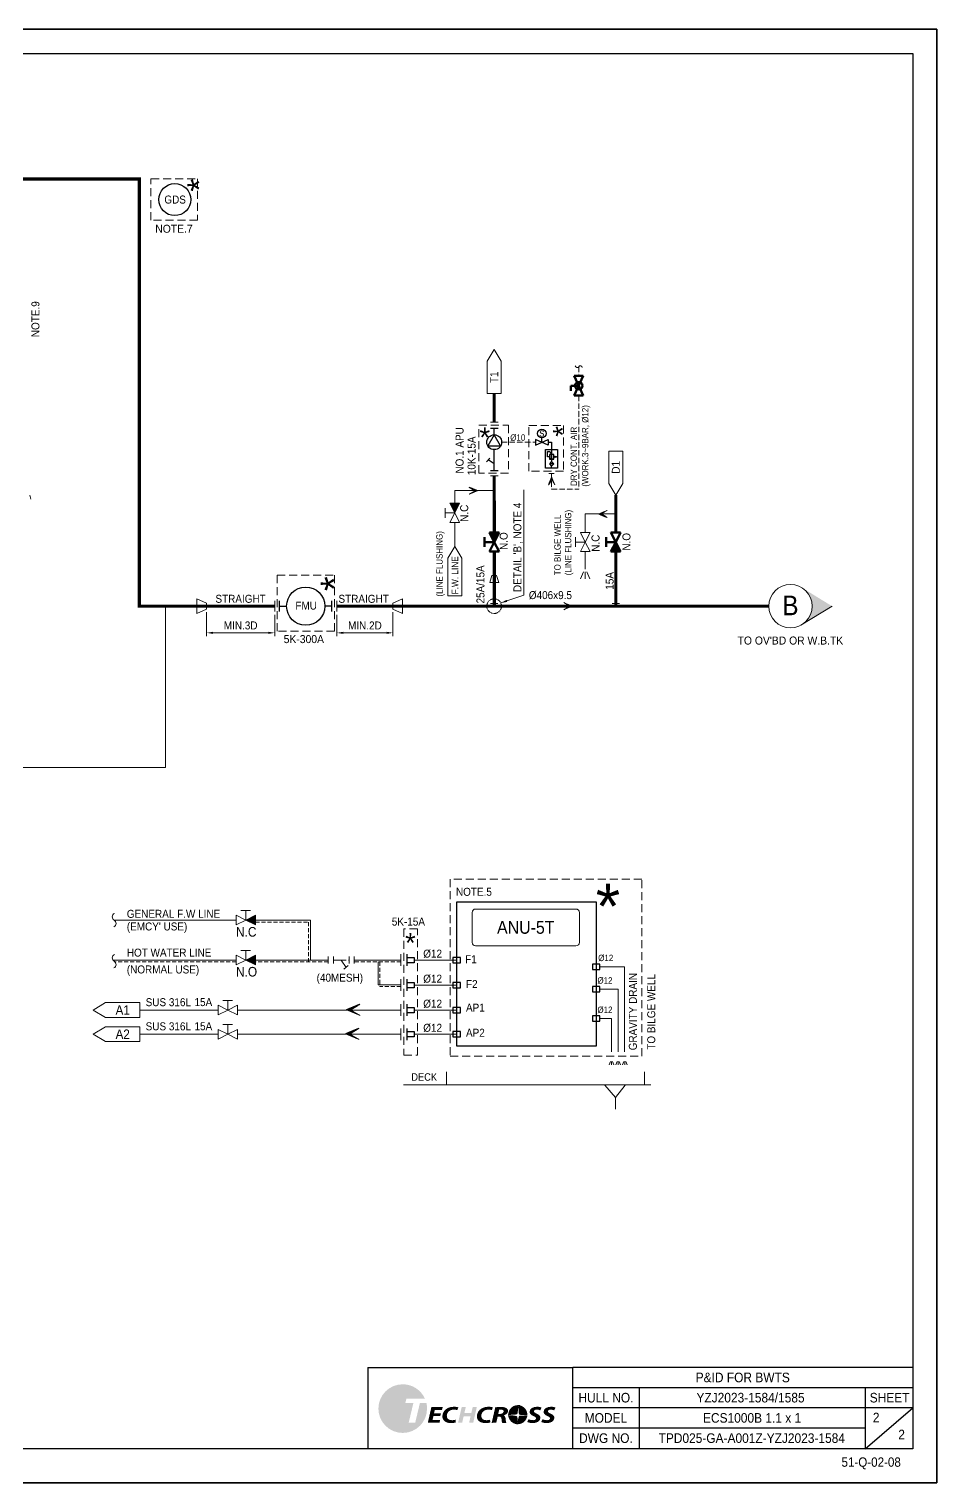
# Model space of a CAD drawing. Extents: x -553847 to 4496999, y 514150 to 878882.
# Drawn here: x 4399829 to 4428190, y 721680 to 767108 of the extents above; entities that cross this region are included whole.
import ezdxf

# ---------------------------------------------------------------- set-up
doc = ezdxf.new("R2010")
doc.units = 0
doc.header["$LTSCALE"] = 25
doc.header["$MEASUREMENT"] = 0
doc.header["$PDMODE"] = 3
doc.header["$PDSIZE"] = -7
for name, pattern in [('DASHED', [0.75, 0.5, -0.25]), ('DASHED2', [0.375, 0.25, -0.125]), ('Dashed_dotted', [9.714286, 6.857143, -1.428571, 0, -1.428571]), ('HIDDEN', [0.375, 0.25, -0.125]), ('PHANTOM', [63.5, 31.75, -6.35, 6.35, -6.35, 6.35, -6.35]), ('PHANTOM2', [31.75, 15.875, -3.175, 3.175, -3.175, 3.175, -3.175])]:
    doc.linetypes.add(name, pattern=pattern)
doc.layers.get('0').update_dxf_attribs({"linetype": 'CONTINUOUS', "lineweight": 9})
doc.layers.get('DEFPOINTS').update_dxf_attribs({"linetype": 'CONTINUOUS'})
doc.layers.add('0.1 Defpoints', color=7, linetype='CONTINUOUS', plot=False)
doc.layers.add('0.2 Dwg sheet', color=7, linetype='CONTINUOUS')
doc.layers.add('0.3 Text', color=7, linetype='CONTINUOUS')
for name, color, linetype, lineweight in [('0.4 Maker scope box', 3, 'HIDDEN', 9), ('0.5 Dim', 1, 'CONTINUOUS', 9), ('1.1 Y_Pipe', 7, 'CONTINUOUS', 13), ('1.10 Air line', 253, 'PHANTOM', 9), ('1.4 M_Pipe', 7, 'CONTINUOUS', 25), ('1.5 M_Equip', 4, 'CONTINUOUS', 30), ('1.8 PRU Cooling', 253, 'PHANTOM', 9), ('1.9 Arrow', 1, 'CONTINUOUS', 9), ('measure', 1, 'CONTINUOUS', 15), ('외형선', 7, 'CONTINUOUS', 18)]:
    doc.layers.add(name, color=color, linetype=linetype, lineweight=lineweight)
doc.layers.add('2.1 Valve open', color=7, linetype='CONTINUOUS', lineweight=50, true_color=0x1b21e4)
doc.layers.add('2.2 Ballast water line', color=7, linetype='CONTINUOUS', true_color=0x1b21e4)
doc.layers.add('2.3 TSU sampling line', color=7, linetype='DASHED2', true_color=0xf4541a)
doc.styles.add('ARIAL', font='arial.ttf')
doc.styles.get("Standard").update_dxf_attribs({"font": '', "width": 0.95, "height": 250})
doc.styles.get('Standard').set_extended_font_data('Gulim')
doc.dimstyles.new('TC50', dxfattribs={"dimtxt": 250, "dimasz": 200, "dimexe": 100, "dimexo": 100, "dimgap": 100, "dimtad": 1, "dimtoh": 1, "dimdec": 0, "dimrnd": 0.0005, "dimzin": 9, "dimdsep": 46, "dimtxsty": 'Standard', "dimcen": -3.5, "dimclrd": 1, "dimclre": 1, "dimazin": 2, "dimtfac": 0.6, "dimtdec": 0, "dimtmove": 0, "dimatfit": 3, "dimfxl": 4, "dimtolj": 1, "dimlwd": 15, "dimlwe": 15, "dimarcsym": 0})

# ---------------------------------------------------------------- blocks, each defined once
blk = doc.blocks.new('양식 51-Q-02-08')
at = {"layer": '0.1 Defpoints'}
blk.add_lwpolyline([(-2677005, 1033560), (-2613196, 1033560), (-2613196, 988132), (-2677005, 988132)], close=True, dxfattribs=at)
at = {"layer": '0.2 Dwg sheet'}
for p, q in [((-2630979, 991742), (-2624571, 991742)), ((-2630979, 991742), (-2630979, 989196)), ((-2624571, 989196), (-2624571, 991742)), ((-2613953, 991742), (-2624571, 991742)), ((-2624571, 991110), (-2613953, 991110)), ((-2622500, 991110), (-2622500, 989196)), ((-2615440, 991110), (-2615440, 989196)), ((-2613953, 990478), (-2624571, 990478)), ((-2615440, 989196), (-2613953, 990478)), ((-2615440, 989846), (-2624571, 989846))]:
    blk.add_line(p, q, dxfattribs=at)
blk.add_lwpolyline([(-2613953, 989196), (-2676245, 989196), (-2676245, 1032800), (-2613953, 1032800)], close=True, dxfattribs=at)
at = {"layer": '0.2 Dwg sheet', "insert": (-2623536, 989529), "char_height": 300, "width": 2070.81, "attachment_point": 5}
blk.add_mtext('DWG NO.', dxfattribs=at)
at = {"layer": '0.3 Text', "width": 0.95}
blk.add_text('51-Q-02-08', height=291.7, dxfattribs=at).set_placement((-2616177, 988637))
at = {"layer": '0.3 Text', "char_height": 300, "attachment_point": 5}
for s, insert, width in [('\\A1;SHEET', (-2614674, 990794), 1532.09), ('MODEL', (-2623536, 990162), 2070.81)]:
    blk.add_mtext(s, dxfattribs=dict(at, insert=insert, width=width))
blk = doc.blocks.new('*D217')
at = {"layer": '0.5 Dim', "color": 1, "linetype": 'ByBlock', "lineweight": 15, "ltscale": 30, "transparency": 16777216}
for p, q in [((4405374, 748886), (4405374, 748142)), ((4407504, 748809), (4407504, 748142)), ((4407304, 748242), (4405574, 748242))]:
    blk.add_line(p, q, dxfattribs=at)
at = {"layer": '0.5 Dim', "color": 1, "linetype": 'Continuous', "ltscale": 30, "transparency": 16777216}
for points in [[(4405574, 748275), (4405574, 748209), (4405374, 748242)], [(4407304, 748275), (4407304, 748209), (4407504, 748242)]]:
    blk.add_solid(points, dxfattribs=at)
at = {"layer": 'DEFPOINTS', "color": 0, "linetype": 'Continuous', "ltscale": 30, "transparency": 16777216}
for p in [(4405374, 748986), (4407504, 748909), (4405374, 748242)]:
    blk.add_point(p, dxfattribs=at)
at = {"layer": '0.5 Dim', "color": 0, "linetype": 'Continuous', "ltscale": 30, "transparency": 16777216, "insert": (4406439, 748472), "char_height": 250, "attachment_point": 5}
blk.add_mtext('\\A1;MIN.3D', dxfattribs=at)
blk = doc.blocks.new('*D218')
at = {"layer": '0.5 Dim', "color": 1, "linetype": 'ByBlock', "lineweight": 15, "ltscale": 30, "transparency": 16777216}
for p, q in [((4409443, 748809), (4409443, 748142)), ((4411197, 748886), (4411197, 748142)), ((4409643, 748242), (4410997, 748242))]:
    blk.add_line(p, q, dxfattribs=at)
at = {"layer": '0.5 Dim', "color": 1, "linetype": 'Continuous', "ltscale": 30, "transparency": 16777216}
for points in [[(4409643, 748275), (4409643, 748209), (4409443, 748242)], [(4410997, 748275), (4410997, 748209), (4411197, 748242)]]:
    blk.add_solid(points, dxfattribs=at)
at = {"layer": 'DEFPOINTS', "color": 0, "linetype": 'Continuous', "ltscale": 30, "transparency": 16777216}
for p in [(4409443, 748909), (4411197, 748986), (4411197, 748242)]:
    blk.add_point(p, dxfattribs=at)
at = {"layer": '0.5 Dim', "color": 0, "linetype": 'Continuous', "ltscale": 30, "transparency": 16777216, "insert": (4410320, 748472), "char_height": 250, "attachment_point": 5}
blk.add_mtext('\\A1;MIN.2D', dxfattribs=at)

msp = doc.modelspace()

# ---------------------------------------------------------------- hatches: boundary and pattern name
at = {"layer": '0.2 Dwg sheet', "lineweight": 0}
h = msp.add_hatch(color=256, dxfattribs=at)
h.dxf.hatch_style = 2
edge = h.paths.add_edge_path()
edge.add_spline(control_points=[(4412038.3, 724175), (4412038.3, 724175), (4411891.2, 723558.3), (4411891.2, 723558.3), (4411891.2, 723558.3), (4411687.4, 723558.3), (4411687.4, 723558.3), (4411687.4, 723558.3), (4411834.6, 724175), (4411834.6, 724175), (4411834.6, 724175), (4411582.7, 724175), (4411582.7, 724175), (4411582.7, 724175), (4411618.1, 724316.8), (4411618.1, 724316.8), (4411618.1, 724316.8), (4412193.4, 724316.8), (4412193.4, 724316.8), (4412073.7, 724579.4), (4411809.1, 724762), (4411501.7, 724762), (4411081.9, 724762), (4410741.6, 724421.8), (4410741.6, 724001.9), (4410741.6, 723582.1), (4411081.9, 723241.8), (4411501.7, 723241.8), (4411921.5, 723241.8), (4412261.7, 723582.1), (4412261.7, 724001.9), (4412261.7, 724061.5), (4412254.7, 724119.4), (4412241.7, 724175), (4412241.7, 724175), (4412038.3, 724175), (4412038.3, 724175)], knot_values=[0, 0, 0, 0, 1, 1, 1, 2, 2, 2, 3, 3, 3, 4, 4, 4, 5, 5, 5, 6, 6, 6, 7, 7, 7, 8, 8, 8, 9, 9, 9, 10, 10, 10, 11, 11, 11, 12, 12, 12, 12], degree=3, periodic=0)
h = msp.add_hatch(color=256, dxfattribs=at)
h.dxf.hatch_style = 2
h.paths.add_polyline_path([(4412672.9, 723767.9), (4412461.1, 723767.9), (4412433.6, 723647.6), (4412672, 723647.6), (4412650.8, 723557.4), (4412284.6, 723557.4), (4412398.2, 724051.4), (4412751.9, 724051.4), (4412730.5, 723961.4), (4412505.4, 723961.4), (4412480.5, 723856.4), (4412694.2, 723856.4)])
h = msp.add_hatch(color=256, dxfattribs=at)
h.dxf.hatch_style = 2
edge = h.paths.add_edge_path()
edge.add_spline(control_points=[(4413161.4, 723570.6), (4413129.6, 723558.9), (4413076.3, 723549.4), (4413004.6, 723549.4), (4412845.9, 723549.4), (4412740.4, 723628.5), (4412740.4, 723759.1), (4412740.4, 723871.2), (4412800.7, 723957.6), (4412891.1, 724007.5), (4412953.2, 724042.6), (4413025.9, 724059.5), (4413110, 724059.5), (4413174.8, 724059.5), (4413223.5, 724047.1), (4413241.2, 724039.1), (4413241.2, 724039.1), (4413205.8, 723953.2), (4413205.8, 723953.2), (4413188.9, 723960.5), (4413149, 723969.4), (4413097.6, 723969.4), (4413046.2, 723969.4), (4412997.5, 723956.2), (4412961.2, 723931.2), (4412911.5, 723896.8), (4412878.7, 723840.3), (4412878.7, 723771.5), (4412878.7, 723692.3), (4412932.8, 723639.5), (4413037.4, 723639.5), (4413079.9, 723639.5), (4413121.6, 723645.3), (4413150.9, 723655.7), (4413150.9, 723655.7), (4413161.4, 723570.6), (4413161.4, 723570.6)], knot_values=[0, 0, 0, 0, 1, 1, 1, 2, 2, 2, 3, 3, 3, 4, 4, 4, 5, 5, 5, 6, 6, 6, 7, 7, 7, 8, 8, 8, 9, 9, 9, 10, 10, 10, 11, 11, 11, 12, 12, 12, 12], degree=3, periodic=0)
h = msp.add_hatch(color=256, dxfattribs=at)
h.dxf.hatch_style = 2
h.paths.add_polyline_path([(4413471.7, 724051.4), (4413427.4, 723859.5), (4413643.7, 723859.5), (4413688, 724051.4), (4413816.6, 724051.4), (4413703.1, 723557.4), (4413575.4, 723557.4), (4413622.4, 723765.6), (4413405.2, 723765.6), (4413358.2, 723557.4), (4413230.6, 723557.4), (4413344, 724051.4)])
h = msp.add_hatch(color=256, dxfattribs=at)
h.dxf.hatch_style = 2
edge = h.paths.add_edge_path()
edge.add_spline(control_points=[(4414239.6, 723570.6), (4414207.8, 723558.9), (4414154.5, 723549.4), (4414082.7, 723549.4), (4413924.1, 723549.4), (4413818.5, 723628.5), (4413818.5, 723759.1), (4413818.5, 723871.2), (4413878.8, 723957.6), (4413969.2, 724007.5), (4414031.4, 724042.6), (4414104, 724059.5), (4414188.3, 724059.5), (4414252.9, 724059.5), (4414301.7, 724047.1), (4414319.4, 724039.1), (4414319.4, 724039.1), (4414284, 723953.2), (4414284, 723953.2), (4414267.2, 723960.5), (4414227.2, 723969.4), (4414175.8, 723969.4), (4414124.3, 723969.4), (4414075.7, 723956.2), (4414039.3, 723931.2), (4413989.7, 723896.8), (4413956.8, 723840.3), (4413956.8, 723771.5), (4413956.8, 723692.3), (4414010.9, 723639.5), (4414115.5, 723639.5), (4414158.1, 723639.5), (4414199.7, 723645.3), (4414229, 723655.7), (4414229, 723655.7), (4414239.6, 723570.6), (4414239.6, 723570.6)], knot_values=[0, 0, 0, 0, 1, 1, 1, 2, 2, 2, 3, 3, 3, 4, 4, 4, 5, 5, 5, 6, 6, 6, 7, 7, 7, 8, 8, 8, 9, 9, 9, 10, 10, 10, 11, 11, 11, 12, 12, 12, 12], degree=3, periodic=0)
at = {"layer": '0.2 Dwg sheet', "linetype": 'Continuous', "lineweight": 0}
h = msp.add_hatch(color=256, dxfattribs=at)
h.paths.add_polyline_path([(4414790.7, 723950.3), (4414781.9, 723975.4), (4414746.6, 724013.9), (4414691.2, 724039.7), (4414621.1, 724052), (4414544.3, 724054), (4414472.5, 724050.5), (4414409.5, 724042), (4414297.9, 723557.8), (4414300.9, 723557.4), (4414423.7, 723557.4), (4414468, 723752.2), (4414514.4, 723752.2), (4414528.7, 723751), (4414553.4, 723743.5), (4414571.3, 723728.3), (4414583.3, 723702.9), (4414600.1, 723578.1), (4414603.9, 723561.8), (4414611, 723557.3), (4414736.8, 723557.3), (4414730.6, 723576.4), (4414725.3, 723605.2), (4414712, 723709.8), (4414705.4, 723736.2), (4414680.1, 723774.8), (4414656.9, 723788.5), (4414656.9, 723790.5), (4414670.7, 723794.5), (4414716.7, 723813.8), (4414753.2, 723840.1), (4414779.5, 723874.4), (4414791.8, 723916.4), (4414792.4, 723936.4)])
h.paths.add_polyline_path([(4414650.8, 723902.4, -0.1380365), (4414619.5, 723858.7, -0.1340355), (4414547.6, 723835.8), (4414485.5, 723835.8), (4414515.1, 723972), (4414578.1, 723972, -0.1816988), (4414637.9, 723952.3, -0.2969134)], flags=16)
at = {"layer": '0.2 Dwg sheet', "lineweight": 0}
h = msp.add_hatch(color=256, dxfattribs=at)
h.dxf.hatch_style = 2
edge = h.paths.add_edge_path()
edge.add_spline(control_points=[(4415121.2, 724109.3), (4415112.8, 724110), (4415104.3, 724110.6), (4415095.7, 724110.6), (4414994.8, 724110.6), (4414905.8, 724060.4), (4414851.8, 723983.8), (4414840.7, 723966.5), (4414830.8, 723948), (4414822.5, 723928.3), (4414810.5, 723899.5), (4414802.8, 723870.2), (4414798.6, 723840.9), (4414797.7, 723831.4), (4414797.2, 723821.8), (4414797.2, 723812), (4414797.2, 723811.5), (4414797.3, 723810.9), (4414797.3, 723810.3), (4414909.6, 723817.6), (4415040.5, 723830.4), (4415056.6, 723837.6), (4415077.5, 723847), (4415109.2, 724033.9), (4415121.2, 724109.3)], knot_values=[0, 0, 0, 0, 1, 1, 1, 2, 2, 2, 3, 3, 3, 4, 4, 4, 5, 5, 5, 6, 6, 6, 7, 7, 7, 8, 8, 8, 8], degree=3, periodic=0)
h = msp.add_hatch(color=256, dxfattribs=at)
h.dxf.hatch_style = 2
edge = h.paths.add_edge_path()
edge.add_spline(control_points=[(4415047.7, 723757.6), (4415024.2, 723771.8), (4414894.7, 723779.7), (4414798.6, 723783.7), (4414812, 723641.8), (4414924.6, 723528.8), (4415066.4, 723515), (4415074.3, 723645), (4415081.9, 723736.8), (4415047.7, 723757.6)], knot_values=[0, 0, 0, 0, 1, 1, 1, 2, 2, 2, 3, 3, 3, 3], degree=3, periodic=0)
h = msp.add_hatch(color=256, dxfattribs=at)
h.dxf.hatch_style = 2
edge = h.paths.add_edge_path()
edge.add_spline(control_points=[(4415099.3, 723513.7), (4415248.4, 723515.5), (4415370.9, 723626.4), (4415391, 723770.3), (4415271, 723767.5), (4415169.3, 723764.1), (4415154.7, 723761.1), (4415127.7, 723755.4), (4415107.7, 723595.2), (4415099.3, 723513.7)], knot_values=[0, 0, 0, 0, 1, 1, 1, 2, 2, 2, 3, 3, 3, 3], degree=3, periodic=0)
h = msp.add_hatch(color=256, dxfattribs=at)
h.dxf.hatch_style = 2
edge = h.paths.add_edge_path()
edge.add_spline(control_points=[(4415152.7, 723827.9), (4415168, 723817.7), (4415272.3, 723811.8), (4415394.1, 723808.3), (4415394.1, 723809.5), (4415394.3, 723810.8), (4415394.3, 723812), (4415394.3, 723958.7), (4415288.5, 724080.3), (4415149.2, 724105.6), (4415139.3, 724020.6), (4415123.1, 723847.4), (4415152.7, 723827.9)], knot_values=[0, 0, 0, 0, 1, 1, 1, 2, 2, 2, 3, 3, 3, 4, 4, 4, 4], degree=3, periodic=0)
h = msp.add_hatch(color=256, dxfattribs=at)
h.dxf.hatch_style = 2
edge = h.paths.add_edge_path()
edge.add_spline(control_points=[(4415432.7, 723671.8), (4415468.1, 723654.3), (4415517.7, 723640.2), (4415573.6, 723640.2), (4415622.4, 723640.2), (4415667.6, 723659.3), (4415667.6, 723697.4), (4415667.6, 723726), (4415641.9, 723743.6), (4415587, 723767.9), (4415524, 723795.7), (4415463.7, 723835.3), (4415463.7, 723899), (4415463.7, 723998.7), (4415568.2, 724059.5), (4415698.5, 724059.5), (4415770.3, 724059.5), (4415813, 724046.3), (4415838.5, 724035.3), (4415838.5, 724035.3), (4415798.7, 723947.5), (4415798.7, 723947.5), (4415779.3, 723956.2), (4415737.6, 723969.4), (4415687.9, 723968.6), (4415628.5, 723968.6), (4415597.5, 723944.4), (4415597.5, 723917.3), (4415597.5, 723887.9), (4415633.9, 723870.4), (4415684.4, 723847), (4415757.1, 723815.3), (4415802.3, 723775.1), (4415802.3, 723715.7), (4415802.3, 723605.8), (4415692.4, 723549.4), (4415560.3, 723549.4), (4415477.9, 723550), (4415417.6, 723567.6), (4415390.1, 723584.6), (4415390.1, 723584.6), (4415432.7, 723671.8), (4415432.7, 723671.8)], knot_values=[0, 0, 0, 0, 1, 1, 1, 2, 2, 2, 3, 3, 3, 4, 4, 4, 5, 5, 5, 6, 6, 6, 7, 7, 7, 8, 8, 8, 9, 9, 9, 10, 10, 10, 11, 11, 11, 12, 12, 12, 13, 13, 13, 14, 14, 14, 14], degree=3, periodic=0)
h = msp.add_hatch(color=256, dxfattribs=at)
h.dxf.hatch_style = 2
edge = h.paths.add_edge_path()
edge.add_spline(control_points=[(4415869.7, 723671.8), (4415905.2, 723654.3), (4415954.8, 723640.2), (4416010.6, 723640.2), (4416059.5, 723640.2), (4416104.7, 723659.3), (4416104.7, 723697.4), (4416104.7, 723726), (4416079, 723743.6), (4416023.9, 723767.9), (4415961, 723795.7), (4415900.8, 723835.3), (4415900.8, 723899), (4415900.8, 723998.7), (4416005.4, 724059.5), (4416135.6, 724059.5), (4416207.5, 724059.5), (4416250, 724046.3), (4416275.7, 724035.3), (4416275.7, 724035.3), (4416235.8, 723947.5), (4416235.8, 723947.5), (4416216.3, 723956.2), (4416174.7, 723969.4), (4416125.1, 723968.6), (4416065.7, 723968.6), (4416034.5, 723944.4), (4416034.5, 723917.3), (4416034.5, 723887.9), (4416070.9, 723870.4), (4416121.4, 723847), (4416194.2, 723815.3), (4416239.4, 723775.1), (4416239.4, 723715.7), (4416239.4, 723605.8), (4416129.4, 723549.4), (4415997.4, 723549.4), (4415914.8, 723550), (4415854.7, 723567.6), (4415827.1, 723584.6), (4415827.1, 723584.6), (4415869.7, 723671.8), (4415869.7, 723671.8)], knot_values=[0, 0, 0, 0, 1, 1, 1, 2, 2, 2, 3, 3, 3, 4, 4, 4, 5, 5, 5, 6, 6, 6, 7, 7, 7, 8, 8, 8, 9, 9, 9, 10, 10, 10, 11, 11, 11, 12, 12, 12, 13, 13, 13, 14, 14, 14, 14], degree=3, periodic=0)
at = {"layer": '1.1 Y_Pipe'}
for points in [[(4413127.5, 751990.5), (4413279.4, 752292), (4412976.7, 752292)], [(4414362, 751080.4), (4414513.8, 751382), (4414211.2, 751382)], [(4418159, 751080.4), (4418310.8, 750778.9), (4418008.2, 750778.9)], [(4406596.2, 739264.9), (4406897.8, 739113.1), (4406897.8, 739415.7)], [(4406596.2, 738018.1), (4406897.8, 737866.2), (4406897.8, 738168.9)]]:
    msp.add_hatch(color=256, dxfattribs=at).paths.add_polyline_path(points)
at = {"layer": '1.1 Y_Pipe', "linetype": 'Continuous', "ltscale": 30}
h = msp.add_hatch(dxfattribs=at)
h.set_pattern_fill('ANSI31', color=256, scale=1.072502)
h.set_pattern_definition([(45, (4353190.14374, 397188.20468), (-0.094796635586, 0.094796635586), [])])
h.paths.add_polyline_path([(4424001.6, 748518.2, 0.5309324), (4423988.7, 749642.6), (4424912.6, 749076)])
at = {"layer": '1.5 M_Equip'}
h = msp.add_hatch(color=256, dxfattribs=at)
h.paths.add_polyline_path([(4416151.8, 753666.8), (4416160.4, 753697.8), (4416143, 753697.8)])
h.paths.add_polyline_path([(4416142.7, 753786), (4416160.1, 753786.1), (4416151.3, 753817.1)])
at = {"layer": '1.9 Arrow'}
h = msp.add_hatch(dxfattribs=at)
h.set_pattern_fill('ANSI31', color=256, scale=0.382453, style=0)
h.set_pattern_definition([(315, (4147351.93708, 1094553.116676), (-0.033804374581, -0.033804374581), [])])
h.paths.add_polyline_path([(4413577.7, 752574), (4413756.4, 752681.7), (4413578.4, 752790.4), (4413837.5, 752681.4)])
h = msp.add_hatch(dxfattribs=at)
h.set_pattern_fill('ANSI31', color=256, scale=0.356064, angle=90, style=0)
h.set_pattern_definition([(45, (4092260.69727, 508626.452486), (0.031471872735, -0.031471872735), [])])
h.paths.add_polyline_path([(4416055.2, 752861.7), (4416156, 753027.7), (4416256.7, 752861.7), (4416156, 753103.2)])
h = msp.add_hatch(dxfattribs=at)
h.set_pattern_fill('ANSI31', color=256, scale=0.382453, angle=360, style=0)
h.set_pattern_definition([(315, (4144858.61612, 1085408.28853), (-0.033804374581, -0.033804374581), [])])
h.paths.add_polyline_path([(4417884.5, 752065), (4417705.8, 751957.3), (4417883.9, 751848.6), (4417624.7, 751957.5)])
h = msp.add_hatch(color=256, dxfattribs=at)
h.paths.add_polyline_path([(4416846.7, 749076), (4416719.1, 749076), (4416535.8, 748958.6)])
h.paths.add_polyline_path([(4416846.7, 749076), (4416535.8, 749193.5), (4416719.1, 749076)])
at = {"layer": '2.1 Valve open'}
for points in [[(4414362, 751080.4), (4414513.8, 751382), (4414211.2, 751382)], [(4418159, 751080.4), (4418310.8, 750778.9), (4418008.2, 750778.9)]]:
    msp.add_hatch(color=256, dxfattribs=at).paths.add_polyline_path(points)
at = {"layer": 'measure'}
h = msp.add_hatch(dxfattribs=at)
h.set_pattern_fill('ANSI31', color=1, scale=0.619715, style=0)
h.set_pattern_definition([(45, (3971654.49477, 204947.4103), (-0.05477560696, 0.05477560696), [])])
h.paths.add_polyline_path([(4410163.9, 736288.3), (4409874.9, 736463.7), (4410163.9, 736639), (4409743.5, 736463.7)])
h = msp.add_hatch(dxfattribs=at)
h.set_pattern_fill('ANSI31', color=1, scale=0.619715, style=0)
h.set_pattern_definition([(45, (3971626.15303, 204195.594376), (-0.05477560696, 0.05477560696), [])])
h.paths.add_polyline_path([(4410135.6, 735536.5), (4409846.5, 735711.9), (4410135.6, 735887.2), (4409715.1, 735711.9)])

# ---------------------------------------------------------------- linework, layer by layer
at = {"layer": '0.1 Defpoints', "color": 4, "linetype": 'ByBlock'}
msp.add_lwpolyline([(4364381.2, 721679.7), (4428190.1, 721679.7), (4428190.1, 767107.6), (4364381.2, 767107.6)], close=True, dxfattribs=at)
at = {"layer": '0.2 Dwg sheet', "linetype": 'Continuous', "lineweight": 0}
msp.add_line((4414297.9, 723557.8), (4414409.5, 724042), dxfattribs=at)
at = {"layer": '0.2 Dwg sheet', "lineweight": 0}
for points in [[(4415056.6, 723837.6), (4415040.5, 723830.4), (4414909.6, 723817.6), (4414797.3, 723810.3)], [(4414798.6, 723783.7), (4414894.7, 723779.7), (4415024.2, 723771.8), (4415047.7, 723757.6)], [(4415047.7, 723757.6), (4415081.9, 723736.8), (4415074.3, 723645), (4415066.4, 723515)], [(4415121.2, 724109.3), (4415109.2, 724033.9), (4415077.5, 723847), (4415056.6, 723837.6)], [(4415099.3, 723513.7), (4415107.7, 723595.2), (4415127.7, 723755.4), (4415154.7, 723761.1)], [(4415152.7, 723827.9), (4415123.1, 723847.4), (4415139.3, 724020.6), (4415149.2, 724105.6)], [(4415394.1, 723808.3), (4415272.3, 723811.8), (4415168, 723817.7), (4415152.7, 723827.9)], [(4415154.7, 723761.1), (4415169.3, 723764.1), (4415271, 723767.5), (4415391, 723770.3)]]:
    msp.add_open_spline(points, degree=3, dxfattribs=at)
at = {"layer": '0.4 Maker scope box', "linetype": 'DASHED', "lineweight": 15, "ltscale": 20}
for points in [[(4403637.5, 762432.5), (4405093.7, 762432.5), (4405093.7, 761132.5), (4403637.5, 761132.5)], [(4413883.9, 754726.9), (4414807, 754726.9), (4414807, 753231.2), (4413883.9, 753231.2)], [(4411958.3, 738994.8), (4411533.9, 738994.8), (4411533.9, 735043.4), (4411958.3, 735043.4)]]:
    msp.add_lwpolyline(points, close=True, dxfattribs=at)
for points, elevation in [([(4415441.1, 754723.6), (4416521.1, 754723.6), (4416521.1, 753288.6), (4415441.1, 753288.6)], -934.9), ([(4407578.7, 750041), (4409365.7, 750040.7), (4409365.7, 748290.3), (4407578.7, 748290.6)], 0)]:
    msp.add_lwpolyline(points, close=True, dxfattribs=dict(at, elevation=elevation))
msp.add_lwpolyline([(4418972.5, 740540.6), (4412982.5, 740540.6), (4412982.5, 735017.3), (4418972.5, 735017.3), (4418972.5, 740540.6)], dxfattribs=at)
at = {"layer": '0.5 Dim', "linetype": 'PHANTOM2', "lineweight": 9, "ltscale": 0.3}
msp.add_circle((4414358.8, 749076), 229.6, dxfattribs=at)
at = {"layer": '1.1 Y_Pipe', "linetype": 'Continuous', "ltscale": 30}
for p, q in [((4392816.9, 762421), (4403272.9, 762421)), ((4403272.9, 762421), (4403272.9, 749076)), ((4412976.7, 752292), (4413278.3, 752292)), ((4414211.2, 751382), (4414512.7, 751382)), ((4418008.2, 750778.9), (4418309.8, 750778.9)), ((4403272.9, 749076), (4405073.7, 749076)), ((4404091.4, 749076), (4404091.4, 744035.9)), ((4405373.7, 749076), (4407503.7, 749076)), ((4409442.7, 749076), (4411196.8, 749076)), ((4411496.8, 749076), (4421898.1, 749076)), ((4421898.1, 749076), (4422936.2, 749076)), ((4424912.6, 749076), (4423936.1, 748478)), ((4386329.9, 744035.9), (4404091.4, 744035.9)), ((4406897.8, 739114.2), (4406897.8, 739415.7)), ((4406897.8, 737867.3), (4406897.8, 738168.9)), ((4410733.3, 737316.8), (4410733.3, 737248)), ((4405735, 736455.3), (4403290.2, 736455.3)), ((4411444.1, 736455.3), (4406338.1, 736455.3)), ((4405735, 735701.2), (4403290.2, 735701.2)), ((4406338.1, 735701.2), (4407262.5, 735701.2)), ((4407262.5, 735701.2), (4411444.1, 735701.2))]:
    msp.add_line(p, q, dxfattribs=at)
at = {"layer": '1.1 Y_Pipe'}
for p, q in [((4414359, 757098.1), (4414139.1, 756733.8)), ((4414359, 757098.1), (4414578.8, 756733.8)), ((4414139.1, 755723.4), (4414139.1, 756733.8)), ((4414578.8, 755723.4), (4414578.8, 756733.8)), ((4414578.8, 755723.4), (4414139.1, 755723.4)), ((4414359, 754827.8), (4414359, 755723.4)), ((4414479.1, 754827.8), (4414238.8, 754827.8)), ((4417939.2, 753919.2), (4417939.2, 752908.8)), ((4417939.2, 753919.2), (4418378.8, 753919.2)), ((4418378.8, 753919.2), (4418378.8, 752908.8)), ((4414479, 753151.9), (4414238.7, 753151.9)), ((4414362.3, 751382), (4414358.8, 753151.9)), ((4418159, 752544.5), (4417939.2, 752908.8)), ((4418159, 752544.5), (4418378.8, 752908.8)), ((4413278.3, 752292), (4412976.7, 752292)), ((4412976.7, 752292), (4413127.5, 751990.5)), ((4414360.4, 752693.4), (4413127.5, 752693.4)), ((4413127.5, 752693.4), (4413127.5, 751990.5)), ((4413127.5, 751990.5), (4413278.3, 752292)), ((4418159, 751382), (4418159, 752544.5)), ((4412826, 752141.3), (4412826, 751839.7)), ((4413127.5, 751990.5), (4412826, 751990.5)), ((4413127.5, 751990.5), (4412976.7, 751688.9)), ((4413127.5, 751990.5), (4413278.3, 751688.9)), ((4418159, 751958.3), (4417202.3, 751958.3)), ((4417202.3, 751958.3), (4417202.3, 751382)), ((4412976.7, 751688.9), (4413278.3, 751688.9)), ((4413127.5, 751688.9), (4413127.5, 750936.8)), ((4414512.7, 751382), (4414211.2, 751382)), ((4414211.2, 751382), (4414362, 751080.4)), ((4414362, 751080.4), (4414512.7, 751382)), ((4417051.5, 751382), (4417353.1, 751382)), ((4417202.3, 751080.4), (4417051.5, 751382)), ((4417202.3, 751080.4), (4417353.1, 751382)), ((4418008.2, 751382), (4418309.8, 751382)), ((4418159, 751080.4), (4418008.2, 751382)), ((4418159, 751080.4), (4418309.8, 751382)), ((4413127.5, 750936.8), (4412907.7, 750572.5)), ((4413127.5, 750936.8), (4413347.3, 750572.5)), ((4414060.4, 751231.2), (4414060.4, 750929.6)), ((4414362, 751080.4), (4414060.4, 751080.4)), ((4414362, 751080.4), (4414211.2, 750778.9)), ((4414362, 751080.4), (4414512.7, 750778.9)), ((4416900.8, 750929.6), (4416900.8, 751231.2)), ((4417202.3, 751080.4), (4416900.8, 751080.4)), ((4417051.5, 750778.9), (4417202.3, 751080.4)), ((4417202.3, 751080.4), (4417353.1, 750778.9)), ((4417857.4, 750929.6), (4417857.4, 751231.2)), ((4418159, 751080.4), (4417857.4, 751080.4)), ((4418008.2, 750778.9), (4418159, 751080.4)), ((4418159, 751080.4), (4418309.8, 750778.9)), ((4412907.7, 749394.2), (4412907.7, 750572.5)), ((4413347.3, 749394.2), (4413347.3, 750572.5)), ((4414211.2, 750778.9), (4414512.7, 750778.9)), ((4414362, 750778.9), (4414362, 750034.3)), ((4417353.1, 750778.9), (4417051.5, 750778.9)), ((4417202.3, 750778.9), (4417202.3, 750234.8)), ((4418309.8, 750778.9), (4418008.2, 750778.9)), ((4418159, 750778.9), (4418158.8, 749076)), ((4414288.2, 750034.3), (4414220, 749813)), ((4414288.2, 750034.3), (4414435.7, 750034.3)), ((4414435.7, 750034.3), (4414503.9, 749813)), ((4417151.6, 750146.9), (4417052.6, 749924.7)), ((4417202.3, 750146.9), (4417202.3, 749924.7)), ((4417253.1, 750146.9), (4417352, 749924.7)), ((4414220, 749813), (4414503.9, 749813)), ((4414362, 749813), (4414362, 749076)), ((4407503.7, 748908.9), (4407503.7, 749243.2)), ((4409442.7, 748908.9), (4409442.7, 749243.2)), ((4413347.3, 749394.2), (4412907.7, 749394.2)), ((4414246.3, 749162.6), (4414471.3, 749162.6)), ((4418046.3, 749162), (4418271.3, 749162)), ((4406747, 739566.5), (4406445.4, 739566.5)), ((4406596.2, 739264.9), (4406596.2, 739566.5)), ((4406294.7, 739264.9), (4402493.7, 739264.9)), ((4406294.7, 739415.7), (4406294.7, 739114.2)), ((4406596.2, 739264.9), (4406294.7, 739415.7)), ((4406596.2, 739264.9), (4406294.7, 739114.2)), ((4406897.8, 739415.7), (4406596.2, 739264.9)), ((4406596.2, 739264.9), (4406897.8, 739114.2)), ((4406897.8, 739114.2), (4406897.8, 739415.7)), ((4406897.8, 739264.9), (4408615.6, 739264.9)), ((4408615.6, 739264.9), (4408615.6, 738018.1)), ((4406747, 738319.6), (4406445.4, 738319.6)), ((4406596.2, 738018.1), (4406596.2, 738319.6)), ((4406294.7, 738018.1), (4402446.7, 738018.1)), ((4406294.7, 738168.9), (4406294.7, 737867.3)), ((4406596.2, 738018.1), (4406294.7, 738168.9)), ((4406596.2, 738018.1), (4406294.7, 737867.3)), ((4406897.8, 738168.9), (4406596.2, 738018.1)), ((4406596.2, 738018.1), (4406897.8, 737867.3)), ((4406897.8, 737867.3), (4406897.8, 738168.9)), ((4409176.4, 738018.1), (4406897.8, 738018.1)), ((4411444.1, 738018.1), (4409988.7, 738018.1)), ((4410733.3, 737316.8), (4410733.3, 737956.9)), ((4411444.1, 738201), (4411444.1, 737835.2)), ((4413187.5, 738018.1), (4411859.2, 738018.1)), ((4411444.1, 737419.6), (4411444.1, 737053.8)), ((4410733.3, 737248), (4411444.1, 737248)), ((4413187.5, 737236.7), (4411859.2, 737236.7)), ((4401830.3, 736455.3), (4402217.2, 736688.8)), ((4401830.3, 736455.3), (4402217.2, 736221.8)), ((4403290.2, 736688.8), (4402217.2, 736688.8)), ((4403290.2, 736688.8), (4403290.2, 736221.8)), ((4405735, 736304.5), (4405735, 736606.1)), ((4405735, 736606.1), (4406036.5, 736455.3)), ((4406036.5, 736455.3), (4405735, 736304.5)), ((4405885.8, 736756.8), (4406187.3, 736756.8)), ((4406036.5, 736455.3), (4406036.5, 736756.8)), ((4406036.5, 736455.3), (4406338.1, 736606.1)), ((4406036.5, 736455.3), (4406338.1, 736304.5)), ((4406338.1, 736606.1), (4406338.1, 736304.5)), ((4411444.1, 736638.2), (4411444.1, 736272.4)), ((4413187.5, 736455.3), (4411859.2, 736455.3)), ((4401830.3, 735701.2), (4402217.2, 735934.7)), ((4403290.2, 736221.8), (4402217.2, 736221.8)), ((4403290.2, 735934.7), (4402217.2, 735934.7)), ((4403290.2, 735934.7), (4403290.2, 735467.7)), ((4405885.8, 736002.7), (4406187.3, 736002.7)), ((4406036.5, 735701.2), (4406036.5, 736002.7)), ((4401830.3, 735701.2), (4402217.2, 735467.7)), ((4405735, 735550.4), (4405735, 735852)), ((4405735, 735852), (4406036.5, 735701.2)), ((4406036.5, 735701.2), (4405735, 735550.4)), ((4406036.5, 735701.2), (4406338.1, 735852)), ((4406036.5, 735701.2), (4406338.1, 735550.4)), ((4406338.1, 735852), (4406338.1, 735550.4)), ((4411444.1, 735884.1), (4411444.1, 735518.3)), ((4413187.5, 735701.2), (4411859.2, 735701.2)), ((4403290.2, 735467.7), (4402217.2, 735467.7)), ((4417995.4, 734849.5), (4417954.1, 734745.2)), ((4418026.7, 734849.9), (4418026.7, 734740.2)), ((4418058, 734849.5), (4418099.3, 734745.2)), ((4418204.8, 734849.5), (4418163.5, 734745.2)), ((4418236.1, 734849.9), (4418236.1, 734740.2)), ((4418267.4, 734849.5), (4418308.7, 734745.2)), ((4418408.4, 734849.5), (4418367.1, 734745.2)), ((4418439.7, 734849.9), (4418439.7, 734740.2)), ((4418471, 734849.5), (4418512.3, 734745.2)), ((4411522.7, 734122.7), (4419256.7, 734122.7)), ((4412864.4, 734526.2), (4412864.4, 734122.7)), ((4419050.1, 734526.2), (4419050.1, 734122.7))]:
    msp.add_line(p, q, dxfattribs=at)
at = {"layer": '1.1 Y_Pipe', "ltscale": 30}
for p, q in [((4405073.7, 749301), (4405073.7, 748851)), ((4405073.7, 749301), (4405373.7, 749166)), ((4405373.7, 749166), (4405373.7, 748986)), ((4411496.8, 749301), (4411196.8, 749166)), ((4411196.8, 749166), (4411196.8, 748986)), ((4411496.8, 749301), (4411496.8, 748851)), ((4405073.7, 748851), (4405373.7, 748986)), ((4411496.8, 748851), (4411196.8, 748986)), ((4417811, 734107.7), (4418149, 733721.9)), ((4418446.6, 734107.7), (4418149, 733721.9)), ((4418149, 733721.9), (4418149, 733358.6))]:
    msp.add_line(p, q, dxfattribs=at)
at = {"layer": '1.1 Y_Pipe', "linetype": 'DASHED2', "ltscale": 20}
for p, q in [((4406897.8, 739204.9), (4408555.6, 739204.9)), ((4408555.6, 739204.9), (4408555.6, 737956.9)), ((4406294.7, 737956.9), (4402515.5, 737956.9)), ((4409176.4, 737956.9), (4406897.8, 737956.9)), ((4411444.1, 737956.9), (4409988.7, 737956.9)), ((4410782, 737956.9), (4410782, 737186.8)), ((4411444.1, 737186.8), (4410782, 737186.8))]:
    msp.add_line(p, q, dxfattribs=at)
at = {"layer": '1.1 Y_Pipe', "linetype": 'PHANTOM', "ltscale": 0.5}
for p, q in [((4409176.4, 737907.1), (4409176.4, 738129.1)), ((4409335.4, 737907.1), (4409335.4, 738129.1)), ((4409335.4, 738018.1), (4409825.2, 738018.1)), ((4409580.3, 738018.1), (4409729.9, 737788.6)), ((4409798.2, 737850.6), (4409658.4, 737731.6)), ((4409825.2, 737907.1), (4409825.2, 738129.1)), ((4409988.7, 737907.1), (4409988.7, 738129.1))]:
    msp.add_line(p, q, dxfattribs=at)
at = {"layer": '1.1 Y_Pipe', "linetype": 'Continuous', "ltscale": 30}
msp.add_circle((4423614.9, 749076), 678.8, dxfattribs=at)
at = {"layer": '1.1 Y_Pipe'}
for centre, start, end in [((4402546.9, 739369), 117.05625, 239.75545), ((4402425.5, 739160.8), 297.05625, 59.75545), ((4402546.9, 738085), 117.05625, 239.75545), ((4402425.5, 737876.8), 297.05625, 59.75545)]:
    msp.add_arc(centre, 120.5, start, end, dxfattribs=at)
at = {"layer": '1.10 Air line', "linetype": 'Dashed_dotted'}
for p, q in [((4417000.1, 756558.4), (4417000.1, 756273.2)), ((4417000.1, 755653.8), (4417000.1, 752730.3)), ((4414590.9, 754198.9), (4415647.2, 754198.9)), ((4416064.3, 753223), (4416241.3, 753223)), ((4416152.8, 753223), (4416152.8, 752730.3)), ((4416152.8, 752730.3), (4417000.1, 752730.3))]:
    msp.add_line(p, q, dxfattribs=at)
at = {"layer": '1.10 Air line', "linetype": 'ByBlock', "ltscale": 0.3}
for p, q in [((4417000.1, 755963.5), (4416755, 755963.5)), ((4416755, 755808.7), (4416755, 755963.5)), ((4416862.6, 756273.2), (4417137.6, 756273.2)), ((4417137.6, 756273.2), (4416862.6, 755653.8)), ((4417137.6, 755653.8), (4416862.6, 756273.2)), ((4417137.6, 755653.8), (4416862.6, 755653.8))]:
    msp.add_line(p, q, dxfattribs=at)
msp.add_circle((4417000.1, 755963.5), 115.4, dxfattribs=at)
for centre, start, end in [((4416950.5, 756587), 180, 330), ((4417049.6, 756529.8), 0, 150)]:
    msp.add_arc(centre, 57.2, start, end, dxfattribs=at)
at = {"layer": '1.4 M_Pipe'}
for p, q in [((4407655.7, 748908.9), (4407655.7, 749243.2)), ((4409288.7, 748908.9), (4409288.7, 749243.2))]:
    msp.add_line(p, q, dxfattribs=at)
at = {"layer": '1.4 M_Pipe', "elevation": 0}
for points in [[(4407655.7, 749076), (4407874.5, 749076)], [(4409288.7, 749076), (4409069.9, 749076)]]:
    msp.add_lwpolyline(points, dxfattribs=at)
at = {"layer": '1.5 M_Equip', "color": 4}
for p, q in [((4414479.1, 754627.6), (4414238.8, 754627.6)), ((4414359, 754430.9), (4414359, 754627.6)), ((4414218.5, 753702.4), (4414118.6, 753585.2)), ((4414358.9, 753314.1), (4414359.1, 753966.9)), ((4414359, 753519.5), (4414166.5, 753645.1)), ((4414238.7, 753314.1), (4414479.1, 753314.1))]:
    msp.add_line(p, q, dxfattribs=at)
at = {"layer": '1.5 M_Equip'}
for p, q in [((4415647.2, 754287.4), (4415647.2, 754110.4)), ((4415647.2, 754110.4), (4416046, 754287.4)), ((4416046, 754110.3), (4415647.2, 754287.4)), ((4415846.6, 754198.8), (4415846.6, 754338.5)), ((4416046, 754287.4), (4416046, 754110.3)), ((4416046, 754198.8), (4416153, 754198.8)), ((4416153, 754198.8), (4416152.7, 753972.6)), ((4416020.7, 753908.6), (4416097.3, 753908.9)), ((4416021.3, 753741.5), (4416020.7, 753908.6)), ((4416082.6, 753741.7), (4416021.3, 753741.5)), ((4416097.3, 753908.9), (4416151.3, 753817.1)), ((4416151.3, 753817.1), (4416142.7, 753786)), ((4416160.1, 753786.1), (4416142.7, 753786)), ((4416151.8, 753666.8), (4416143, 753697.8)), ((4416160.4, 753697.8), (4416143, 753697.8)), ((4416160.1, 753786.1), (4416151.3, 753817.1)), ((4416151.8, 753666.8), (4416151.3, 753817.1)), ((4416160.4, 753697.8), (4416151.8, 753666.8)), ((4416153, 753972.6), (4416152.6, 753592.1)), ((4416220.5, 753742.1), (4416244.6, 753715.8)), ((4416244.6, 753715.8), (4416259.5, 753771.1)), ((4416259.5, 753771.1), (4416281.5, 753715.9)), ((4416281.5, 753715.9), (4416304.7, 753772.1)), ((4416117.3, 753486.6), (4416117.1, 753556.8)), ((4416222.5, 753522.1), (4416117.2, 753521.7)), ((4416152.5, 753388.7), (4416152.5, 753451.6)), ((4411628, 738201), (4411628, 737835.2)), ((4411628, 737419.6), (4411628, 737053.8)), ((4411628, 736638.2), (4411628, 736272.4)), ((4411628, 735884.1), (4411628, 735518.3))]:
    msp.add_line(p, q, dxfattribs=at)
at = {"layer": '1.5 M_Equip', "lineweight": 15}
for p, q in [((4417658.1, 737808.9), (4418433.8, 737808.9)), ((4418433.8, 735145.7), (4418433.8, 737808.9)), ((4417658.1, 737106.3), (4418230.2, 737106.3)), ((4418230.2, 737106.3), (4418230.2, 735145.7)), ((4417658.1, 736189.5), (4418020.9, 736189.5)), ((4418020.9, 736189.5), (4418020.9, 735145.7))]:
    msp.add_line(p, q, dxfattribs=at)
at = {"layer": '1.5 M_Equip', "color": 4}
msp.add_lwpolyline([(4414359, 754430.9), (4414158.1, 754082.9), (4414559.8, 754082.9)], close=True, dxfattribs=at)
at = {"layer": '1.5 M_Equip', "elevation": 0}
for points in [[(4416338.7, 753972.6), (4416338.8, 753388.7), (4415966.8, 753388.7), (4415966.8, 753972.6)], [(4416220.7, 753667), (4416220.2, 753817.3), (4416082.3, 753816.8), (4416082.8, 753666.5)], [(4416152.5, 753451.6), (4416222.5, 753522.1), (4416152, 753592.1), (4416082.1, 753521.6)]]:
    msp.add_lwpolyline(points, close=True, dxfattribs=at)
at = {"layer": '1.5 M_Equip'}
for points in [[(4413187.5, 739840.6), (4417542.5, 739840.6), (4417542.5, 735327.3), (4413187.5, 735327.3)], [(4413303.1, 738100.8), (4413071.8, 738100.8), (4413071.8, 737935.4), (4413303.1, 737935.4)], [(4417658.1, 737891.6), (4417426.8, 737891.6), (4417426.8, 737726.3), (4417658.1, 737726.3)], [(4413303.1, 737319.4), (4413071.8, 737319.4), (4413071.8, 737154), (4413303.1, 737154)], [(4417658.1, 737189), (4417426.8, 737189), (4417426.8, 737023.7), (4417658.1, 737023.7)], [(4413303.1, 736538), (4413071.8, 736538), (4413071.8, 736372.6), (4413303.1, 736372.6)], [(4417658.1, 736272.1), (4417426.8, 736272.1), (4417426.8, 736106.8), (4417658.1, 736106.8)], [(4413303.1, 735783.9), (4413071.8, 735783.9), (4413071.8, 735618.5), (4413303.1, 735618.5)]]:
    msp.add_lwpolyline(points, close=True, dxfattribs=at)
for points in [[(4411628, 738100.8), (4411859.2, 738100.8), (4411859.2, 737935.4), (4411628, 737935.4)], [(4411628, 737319.4), (4411859.2, 737319.4), (4411859.2, 737154), (4411628, 737154)], [(4411628, 736538), (4411859.2, 736538), (4411859.2, 736372.6), (4411628, 736372.6)], [(4411628, 735783.9), (4411859.2, 735783.9), (4411859.2, 735618.5), (4411628, 735618.5)]]:
    msp.add_lwpolyline(points, dxfattribs=at)
at = {"layer": '1.5 M_Equip', "color": 4}
for centre, radius in [((4404379.6, 761778.7), 499.9), ((4414359, 754198.9), 232), ((4408472.2, 749076), 597.7)]:
    msp.add_circle(centre, radius, dxfattribs=at)
at = {"layer": '1.5 M_Equip'}
msp.add_circle((4415846.6, 754470.1), 131.6, dxfattribs=at)
at = {"layer": '1.8 PRU Cooling', "linetype": 'PHANTOM', "ltscale": 0.5}
msp.add_line((4399855.7, 752540.8, 0), (4399888.5, 752417.6, 0), dxfattribs=at)
at = {"layer": '1.9 Arrow'}
for p in [(4416535.8, 749193.5), (4416535.8, 748958.6)]:
    msp.add_line(p, (4416719.1, 749076), dxfattribs=at)
at = {"layer": '2.1 Valve open'}
for p, q in [((4417000.1, 755963.5), (4416755, 755963.5)), ((4416755, 755808.7), (4416755, 755963.5)), ((4416862.6, 756273.2), (4417137.6, 756273.2)), ((4417137.6, 756273.2), (4416862.6, 755653.8)), ((4417137.6, 755653.8), (4416862.6, 756273.2)), ((4417137.6, 755653.8), (4416862.6, 755653.8)), ((4414512.7, 751382), (4414211.2, 751382)), ((4414211.2, 751382), (4414362, 751080.4)), ((4414211.2, 751382), (4414512.7, 751382)), ((4414362, 751080.4), (4414512.7, 751382)), ((4418008.2, 751382), (4418309.8, 751382)), ((4418159, 751080.4), (4418008.2, 751382)), ((4418159, 751080.4), (4418309.8, 751382)), ((4414060.4, 751231.2), (4414060.4, 750929.6)), ((4414362, 751080.4), (4414060.4, 751080.4)), ((4414362, 751080.4), (4414211.2, 750778.9)), ((4414362, 751080.4), (4414512.7, 750778.9)), ((4417857.4, 750929.6), (4417857.4, 751231.2)), ((4418159, 751080.4), (4417857.4, 751080.4)), ((4418008.2, 750778.9), (4418159, 751080.4)), ((4418159, 751080.4), (4418309.8, 750778.9)), ((4414211.2, 750778.9), (4414512.7, 750778.9)), ((4418309.8, 750778.9), (4418008.2, 750778.9)), ((4418008.2, 750778.9), (4418309.8, 750778.9))]:
    msp.add_line(p, q, dxfattribs=at)
msp.add_circle((4417000.1, 755963.5), 115.4, dxfattribs=at)
at = {"layer": '2.2 Ballast water line', "linetype": 'Continuous', "lineweight": -3, "ltscale": 100, "const_width": 100, "elevation": 0}
for points in [[(4395896.9, 761060.4), (4395896.9, 762421), (4403272.9, 762421), (4403272.9, 749076), (4407503.7, 749076)], [(4409442.7, 749076), (4422936.2, 749076)]]:
    msp.add_lwpolyline(points, dxfattribs=at)
at = {"layer": '2.3 TSU sampling line', "linetype": 'Continuous', "lineweight": -3, "ltscale": 100, "const_width": 100}
for points in [[(4414359, 754827.8), (4414359, 755723.4)], [(4414362.3, 751382), (4414358.8, 753151.9)], [(4418159, 752544.5), (4418159, 751382)], [(4414362, 750738.8), (4414362, 750778.9)], [(4414362, 749076), (4414362, 750738.8)], [(4418159, 750778.9), (4418158.8, 749076)]]:
    msp.add_lwpolyline(points, dxfattribs=at)
at = {"layer": '외형선'}
msp.add_lwpolyline([(4416914.8, 739612.1), (4413776.2, 739612.1, 0.4142136), (4413670.6, 739506.5), (4413670.6, 738565.7, 0.4142136), (4413776.2, 738460), (4416914.8, 738460, 0.4142136), (4417020.5, 738565.7), (4417020.5, 739506.5, 0.4142136)], format="xyb", close=True, dxfattribs=at)

# ---------------------------------------------------------------- block references
at = {"color": 217, "linetype": 'Continuous', "true_color": 0x93278f}
msp.add_blockref('양식 51-Q-02-08', (7041386.2, -266452.4), dxfattribs=at)

# ---------------------------------------------------------------- texts
at = {"layer": '0.3 Text', "color": 3, "linetype": 'Continuous'}
for s, width, p in [('NOTE.7', 0.99, (4403770.7, 760743.7)), ('NOTE.5', 0.95, (4413165.1, 740025.5))]:
    msp.add_text(s, height=250, dxfattribs=dict(at, width=width)).set_placement(p)
at = {"layer": '0.3 Text', "color": 3, "linetype": 'Continuous', "width": 0.95}
msp.add_text('NOTE.9', height=250, rotation=90, dxfattribs=at).set_placement((4400151.6, 757480.5))
at = {"layer": '0.3 Text', "linetype": 'Continuous'}
for s, height, width, p in [('(WORK.3~9BAR, Ø12)', 200, 0.95, (4417301.1, 752809)), ('NO.1 APU', 250, 0.95, (4413401.6, 753218.8)), ('DRY CONT. AIR ', 200, 0.95, (4416944.6, 752830.7)), ('10K-15A', 250, 0.95, (4413777.1, 753168.9)), ('F.W. LINE', 200, 0.99, (4413233.8, 749442.4)), ('25A/15A', 250, 0.95, (4414054.1, 749159.8)), ('TO BILGE WELL', 250, 0.95, (4419390.6, 735216.1))]:
    msp.add_text(s, height=height, rotation=90, dxfattribs=dict(at, width=width)).set_placement(p)
at = {"layer": '0.3 Text', "width": 0.95}
for s, height, rotation, p in [('s', 248.9, 0.00724, (4415768.9, 754375.2)), ('N.C', 250, 90, (4413546.9, 751710.5)), ('N.C', 250, 90, (4417649.1, 750776.2)), ('15A', 250, 90, (4418091, 749589.8)), ('GRAVITY DRAIN', 250, 90, (4418815.8, 735197.4))]:
    msp.add_text(s, height=height, rotation=rotation, dxfattribs=at).set_placement(p)
at = {"layer": '0.3 Text'}
for s, height, width, p in [('Ø10', 200, 0.95, (4414861.4, 754243.8, -934.9)), ('STRAIGHT', 250, 0.95, (4405650.6, 749180.8)), ('STRAIGHT', 250, 0.95, (4409494.2, 749180.8)), ('Ø406x9.5', 250, 0.95, (4415441.5, 749296.1)), ("TO OV'BD OR W.B.TK", 250, 0.99, (4421963.2, 747876.6)), ('GENERAL F.W LINE', 250, 0.95, (4402882.2, 739337.1)), ("(EMCY' USE)", 250, 0.95, (4402882.2, 738942.7)), ('5K-15A', 250, 0.95, (4411160.5, 739093.5)), ('N.C', 300, 0.95, (4406291, 738749.4)), ('HOT WATER LINE', 250, 0.95, (4402882.2, 738125.1)), ('Ø12', 250, 0.95, (4412142.8, 738093)), ('(NORMAL USE)', 250, 0.95, (4402882.2, 737598.7)), ('N.O', 300, 0.95, (4406291, 737502.5)), ('F1', 250, 0.95, (4413450, 737916.8)), ('Ø12', 200, 0.95, (4417609.5, 737983.9)), ('(40MESH)', 250, 0.95, (4408811.9, 737342)), ('Ø12', 250, 0.95, (4412142.8, 737311.6)), ('F2', 250, 0.95, (4413478.2, 737143.7)), ('Ø12', 200, 0.95, (4417584.4, 737281.3)), ('SUS 316L', 250, 0.95, (4403470.7, 736576)), ('15A', 250, 0.95, (4404996.9, 736579.2)), ('Ø12', 250, 0.95, (4412142.8, 736530.2)), ('AP1', 250, 0.95, (4413478.2, 736404.8)), ('Ø12', 200, 0.95, (4417584.4, 736364.5)), ('SUS 316L', 250, 0.95, (4403470.7, 735821.9)), ('15A', 250, 0.95, (4404996.9, 735825.1)), ('Ø12', 250, 0.95, (4412142.8, 735776.1)), ('AP2', 250, 0.95, (4413478.2, 735621.2)), ('DECK', 233.66, 0.95, (4411768.9, 734246.6))]:
    msp.add_text(s, height=height, dxfattribs=dict(at, width=width)).set_placement(p)
at = {"layer": '0.3 Text', "linetype": 'Continuous', "width": 0.99}
msp.add_text('5K-300A', height=250, dxfattribs=at).set_placement((4407782, 747921.5))
at = {"layer": '0.3 Text', "color": 4, "linetype": 'Continuous', "width": 0.95}
for p in [(4426187.6, 723574.9), (4426983.4, 723042.4)]:
    msp.add_text('2', height=300, dxfattribs=at).set_placement(p)
at = {"layer": '0.3 Text', "linetype": 'ByBlock', "insert": (4404391.5, 761779), "char_height": 250, "width": 1625.22, "attachment_point": 5, "line_spacing_factor": 0.9}
msp.add_mtext('\\pxqc;GDS', dxfattribs=at)
at = {"layer": '0.3 Text', "rotation": 90}
for s, insert, char_height, width, attachment_point in [('\\pxqc;T1', (4414359, 756228.6), 250, 1009.722, 5), ('\\pxqc;D1', (4418159, 753414), 250, 1009.722, 5), ('\\pxql;(LINE FLUSHING)', (4412547.7, 749376.7), 200, 3714.7, 1)]:
    msp.add_mtext(s, dxfattribs=dict(at, insert=insert, char_height=char_height, width=width, attachment_point=attachment_point))
at = {"layer": '0.3 Text', "color": 0, "insert": (4414959.2, 749516.8), "char_height": 250, "attachment_point": 1, "rotation": 90}
msp.add_mtext("DETAIL 'B', NOTE 4", dxfattribs=at)
at = {"layer": '0.3 Text', "insert": (4416235.4, 750040.3), "char_height": 200, "attachment_point": 1, "rotation": 90}
msp.add_mtext_dynamic_manual_height_columns('TO BILGE WELL\\P(LINE FLUSHING)', width=3714.7, gutter_width=1000, heights=[0], dxfattribs=at)
at = {"layer": '0.3 Text', "char_height": 250, "attachment_point": 1, "rotation": 90}
for insert in [(4414530.3, 750832), (4418366.1, 750810.7)]:
    msp.add_mtext('N.O', dxfattribs=dict(at, insert=insert))
at = {"layer": '0.3 Text', "linetype": 'Continuous', "insert": (4408483.7, 749090.4), "char_height": 250, "width": 1301.802, "attachment_point": 5, "line_spacing_factor": 0.9}
msp.add_mtext('\\pxqc;FMU', dxfattribs=at)
at = {"layer": '0.3 Text', "attachment_point": 5, "line_spacing_factor": 0.9}
for s, insert, char_height, width in [('\\pxqc;ANU-5T', (4415345.5, 739036.1), 400, 3138.587), ('\\pxqc;A1', (4402753.7, 736455.3), 292.8, 1073.069), ('\\pxqc;A2', (4402753.7, 735701.2), 292.8, 1073.069)]:
    msp.add_mtext(s, dxfattribs=dict(at, insert=insert, char_height=char_height, width=width))
at = {"layer": '0.3 Text', "color": 4, "char_height": 300, "attachment_point": 5}
for s, insert, width in [('\\A1;\\pxqc;P&ID FOR BWTS', (4422124.2, 724973.6), 10618.125), ('\\A1;YZJ2023-1584/1585', (4422367.2, 724342.3), 6962.578), ('\\pxqc;ECS1000B 1.1 x 1', (4422415.9, 723709.2), 7060), ('\\A1;TPD025-GA-A001Z-YZJ2023-1584', (4422405.9, 723077.1), 7039.897)]:
    msp.add_mtext(s, dxfattribs=dict(at, insert=insert, width=width))
at = {"layer": '0.3 Text', "insert": (4417850.5, 724341.4), "char_height": 300, "width": 2070.807, "attachment_point": 5}
msp.add_mtext('HULL NO.', dxfattribs=at)
at = {"layer": '0.4 Maker scope box', "linetype": 'DASHED', "lineweight": 15, "ltscale": 20, "style": 'ARIAL'}
msp.add_text('*', height=739.2, rotation=90, dxfattribs=at).set_placement((4405513.6, 762029.6))
at = {"layer": '0.4 Maker scope box', "style": 'ARIAL'}
for height, p in [(616, (4413897.7, 754043.8)), (1401.9, (4417531.8, 738999.6)), (607.5, (4411574.4, 738252.6))]:
    msp.add_text('*', height=height, dxfattribs=at).set_placement(p)
for height, rotation, p in [(616, 90.16445, (4416811.3, 754370.7)), (844.8, 90, (4409785.6, 749547.7))]:
    msp.add_text('*', height=height, rotation=rotation, dxfattribs=at).set_placement(p)
at = {"layer": '1.1 Y_Pipe', "linetype": 'Continuous', "ltscale": 30, "width": 0.95}
msp.add_text('B', height=612.9, dxfattribs=at).set_placement((4423358.7, 748792.3))

# ---------------------------------------------------------------- dimensions: what is measured, and where the dimension line sits
at = {"layer": '0.5 Dim', "color": 0, "linetype": 'Continuous', "ltscale": 30}
for base, p1, p2, text, picture, middle in [((4405373.7, 748242), (4407503.7, 748908.9), (4405373.7, 748986), 'MIN.3D', '*D217', (4406438.7, 748471.8)), ((4411196.8, 748242), (4409442.7, 748908.9), (4411196.8, 748986), 'MIN.2D', '*D218', (4410319.8, 748471.8))]:
    dim = msp.add_linear_dim(base=base, p1=p1, p2=p2, text=text, dimstyle='TC50', override={"dimtoh": 0, "dimarcsym": 1}, dxfattribs=at)
    dim.commit()
    dim.dimension.update_dxf_attribs({"geometry": picture, "text_midpoint": middle})

# ---------------------------------------------------------------- leaders
at = {"layer": '0.5 Dim', "color": 0}
msp.add_leader([(4414565.4, 749176.1), (4415284.6, 749416.9), (4415284.6, 752706)], dimstyle='TC50', override={"dimgap": 100, "dimtad": 0, "dimarcsym": 1}, dxfattribs=at)

doc.saveas('drawing.dxf')
